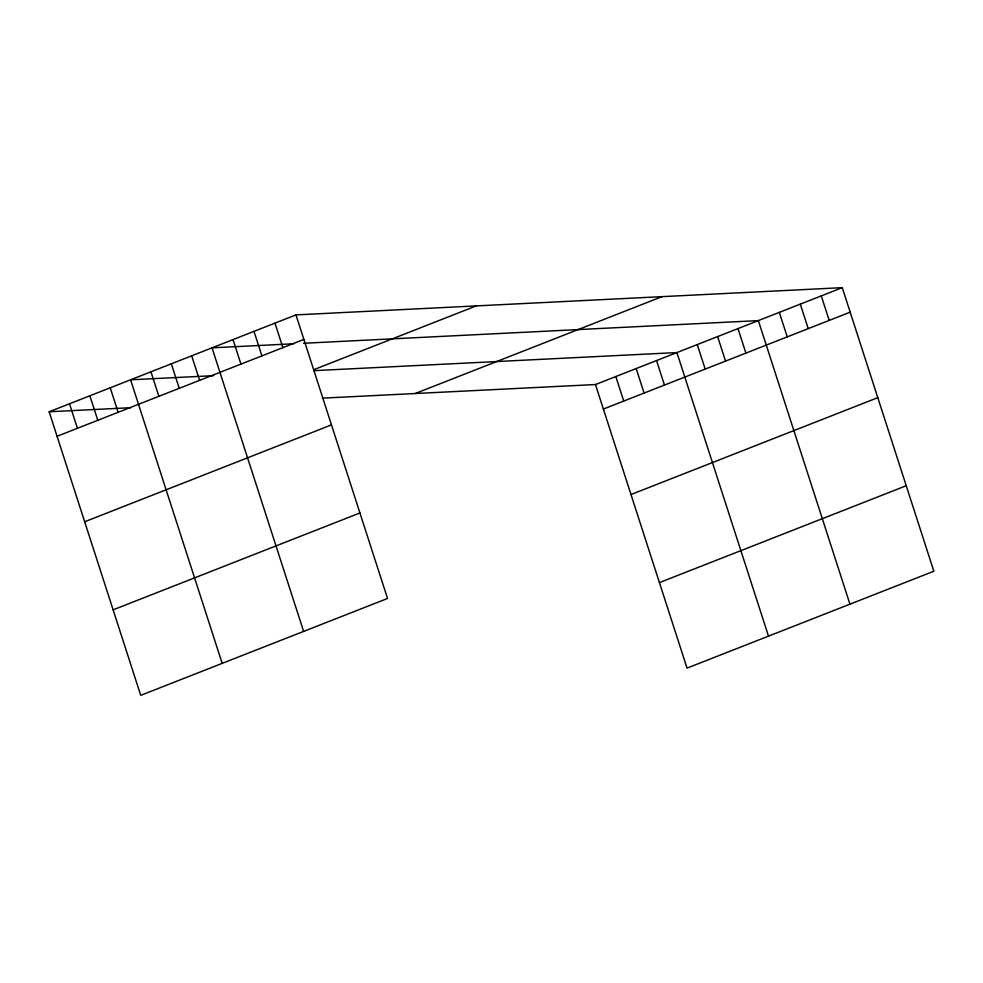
<?xml version="1.0" encoding="UTF-8"?>
<svg xmlns="http://www.w3.org/2000/svg" width="983" height="983" viewBox="0 0 983 983"><rect width="100%" height="100%" fill="white"/><g stroke="black" fill="none" stroke-linecap="round" stroke-linejoin="round"><path stroke-width="1.47" d="M295.957 314.892L387.535 598.463L140.741 695.337L49.15 411.766L295.957 314.892L842.259 287.663L933.85 571.234L687.043 668.108L595.465 384.537L322.301 398.152M57.063 436.28L303.87 339.405M313.589 369.755L476.239 305.91M84.673 521.764L331.48 424.889M415.182 393.532L661.977 296.657M595.465 384.537L842.259 287.663M603.378 409.051L850.172 312.176M113.131 609.841L359.925 512.966M630.988 494.535L877.794 397.66M659.433 582.612L906.24 485.737M293.733 343.767L212.033 347.835L303.624 631.393M303.587 343.276L758.348 320.605L849.939 604.164M213.692 375.666L130.592 379.807L222.183 663.365M313.614 370.677L676.906 352.565L768.497 636.136M49.15 411.766L130.837 407.699M821.284 295.895L829.197 320.409M800.309 304.128L808.223 328.641M779.322 312.373L787.248 336.874M737.987 328.592L745.9 353.106M717.627 336.591L725.54 361.093M697.266 344.578L705.18 369.092M656.546 360.564L664.459 385.066M636.185 368.551L644.098 393.065M615.825 376.55L623.738 401.052M274.97 323.137L282.895 347.638M253.995 331.369L261.908 355.871M233.02 339.602L240.933 364.103M191.673 355.821L199.598 380.335M171.312 363.821L179.238 388.322M150.952 371.807L158.877 396.321M110.231 387.794L118.144 412.307M89.871 395.793L97.784 420.294M69.51 403.78L77.424 428.293"/></g></svg>
